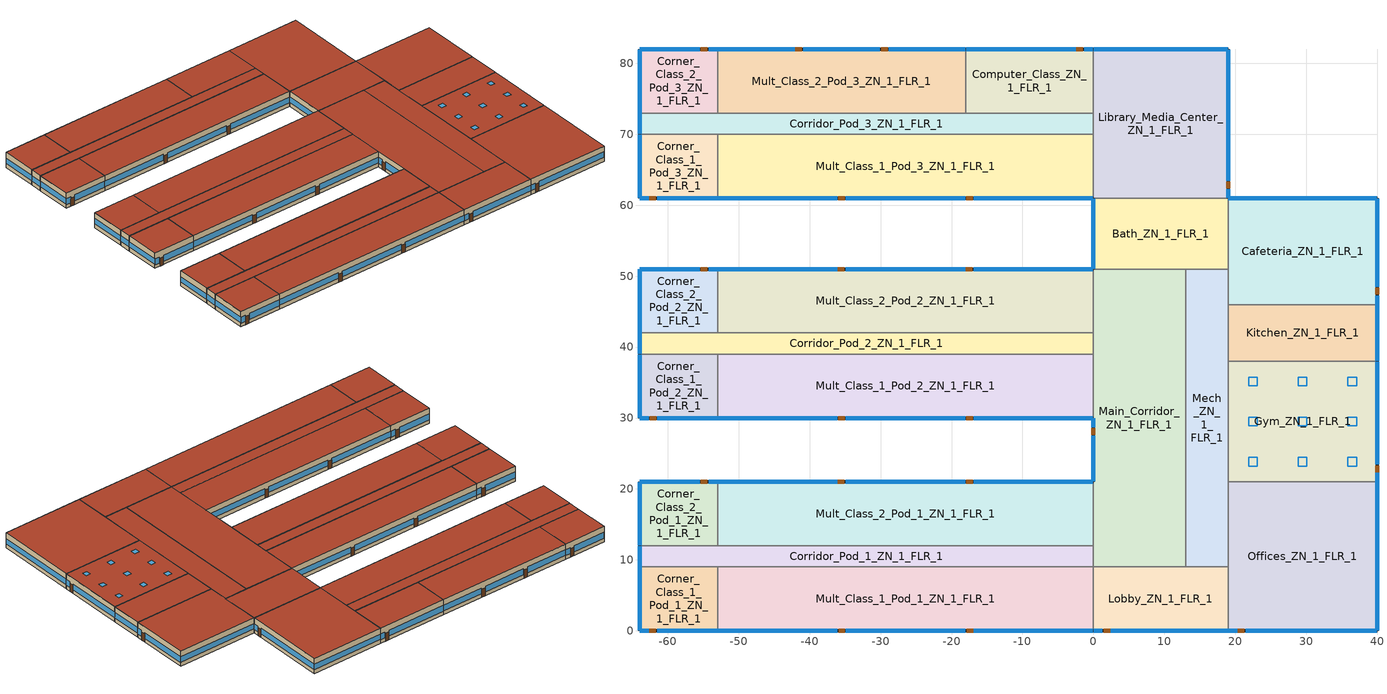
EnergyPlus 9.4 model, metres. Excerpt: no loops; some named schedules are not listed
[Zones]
Bath_ZN_1_FLR_1
 floor ground (ext_slab_6in_with_carpet): 0,61 19,61 19,51 0,51 z0
 wall outside (nonres_ext_wall): 0,61 0,51 z0:4
 wall to Main_Corridor_ZN_1_FLR_1 (int_wall): 0,51 13,51 z0:4
 wall to Mech_ZN_1_FLR_1 (int_wall): 13,51 19,51 z0:4
 wall to Cafeteria_ZN_1_FLR_1 (int_wall): 19,51 19,61 z0:4
 wall to Library_Media_Center_ZN_1_FLR_1 (int_wall): 19,61 0,61 z0:4
 window (Window_U_0.40_SHGC_0.38): 0,60.95 0,51.05 z1.1:2.51
 roof outside (nonres_roof): 0,51 19,51 19,61 0,61 z4
Cafeteria_ZN_1_FLR_1
 floor ground (ext_slab_6in_with_carpet): 19,61 40,61 40,46 19,46 z0
 wall outside (nonres_ext_wall): 40,46 40,61 19,61 z0:4
 wall to Kitchen_ZN_1_FLR_1 (int_wall): 19,46 40,46 z0:4
 wall to Mech_ZN_1_FLR_1 (int_wall): 19,51 19,46 z0:4
 window (Window_U_0.40_SHGC_0.38): 40,46.05 40,47.27 / 40,48.49 40,60.95 z0.97:2.51; 39.95,61 19.05,61 z1.1:2.51
 door (Swinging Door_con): 40,47.45 40,48.37 z0:2.13
 roof outside (nonres_roof): 19,46 40,46 40,61 19,61 z4
Computer_Class_ZN_1_FLR_1
 floor ground (ext_slab_6in_with_carpet): -18,82 0,82 0,73 -18,73 z0
 wall outside (nonres_ext_wall): 0,82 -18,82 z0:4
 wall to Corridor_Pod_3_ZN_1_FLR_1 (int_wall): -18,73 0,73 z0:4
 wall to Library_Media_Center_ZN_1_FLR_1 (int_wall): 0,73 0,82 z0:4
 wall to Mult_Class_2_Pod_3_ZN_1_FLR_1 (int_wall): -18,82 -18,73 z0:4
 window (Window_U_0.40_SHGC_0.38): -0.05,82 -1.27,82 / -2.49,82 -17.95,82 z1:2.51
 door (Swinging Door_con): -1.5,82 -2.42,82 z0:2.13
 roof outside (nonres_roof): -18,73 0,73 0,82 -18,82 z4
Corner_Class_1_Pod_1_ZN_1_FLR_1
 floor ground (ext_slab_6in_with_carpet): -64,9 -53,9 -53,0 -64,0 z0
 wall outside (nonres_ext_wall): -64,9 -64,0 -53,0 z0:4
 wall to Mult_Class_1_Pod_1_ZN_1_FLR_1 (int_wall): -53,0 -53,9 z0:4
 wall to Corridor_Pod_1_ZN_1_FLR_1 (int_wall): -53,9 -64,9 z0:4
 window (Window_U_0.40_SHGC_0.38): -63.95,0 -62.73,0 / -61.51,0 -53.05,0 z0.92:2.51; -64,8.95 -64,0.05 z1.1:2.52
 door (Swinging Door_con): -62.59,0 -61.68,0 z0:2.13
 roof outside (nonres_roof): -64,0 -53,0 -53,9 -64,9 z4
Corner_Class_1_Pod_2_ZN_1_FLR_1
 floor ground (ext_slab_6in_with_carpet): -64,39 -53,39 -53,30 -64,30 z0
 wall outside (nonres_ext_wall): -64,39 -64,30 -53,30 z0:4
 wall to Mult_Class_1_Pod_2_ZN_1_FLR_1 (int_wall): -53,30 -53,39 z0:4
 wall to Corridor_Pod_2_ZN_1_FLR_1 (int_wall): -53,39 -64,39 z0:4
 window (Window_U_0.40_SHGC_0.38): -63.95,30 -62.73,30 / -61.51,30 -53.05,30 z0.92:2.51; -64,38.95 -64,30.05 z1.1:2.52
 door (Swinging Door_con): -62.53,30 -61.62,30 z0:2.13
 roof outside (nonres_roof): -64,30 -53,30 -53,39 -64,39 z4
Corner_Class_1_Pod_3_ZN_1_FLR_1
 floor ground (ext_slab_6in_with_carpet): -64,70 -53,70 -53,61 -64,61 z0
 wall outside (nonres_ext_wall): -64,70 -64,61 -53,61 z0:4
 wall to Mult_Class_1_Pod_3_ZN_1_FLR_1 (int_wall): -53,61 -53,70 z0:4
 wall to Corridor_Pod_3_ZN_1_FLR_1 (int_wall): -53,70 -64,70 z0:4
 window (Window_U_0.40_SHGC_0.38): -63.95,61 -62.73,61 / -61.51,61 -53.05,61 z0.92:2.51; -64,69.95 -64,61.05 z1.1:2.52
 door (Swinging Door_con): -62.62,61 -61.7,61 z0:2.13
 roof outside (nonres_roof): -64,61 -53,61 -53,70 -64,70 z4
Corner_Class_2_Pod_1_ZN_1_FLR_1
 floor ground (ext_slab_6in_with_carpet): -64,21 -53,21 -53,12 -64,12 z0
 wall outside (nonres_ext_wall): -53,21 -64,21 -64,12 z0:4
 wall to Corridor_Pod_1_ZN_1_FLR_1 (int_wall): -64,12 -53,12 z0:4
 wall to Mult_Class_2_Pod_1_ZN_1_FLR_1 (int_wall): -53,12 -53,21 z0:4
 window (Window_U_0.40_SHGC_0.38): -53.05,21 -54.27,21 / -55.49,21 -63.95,21 z0.92:2.51; -64,20.95 -64,12.05 z1.1:2.52
 door (Swinging Door_con): -54.43,21 -55.34,21 z0:2.13
 roof outside (nonres_roof): -64,12 -53,12 -53,21 -64,21 z4
Corner_Class_2_Pod_2_ZN_1_FLR_1
 floor ground (ext_slab_6in_with_carpet): -64,51 -53,51 -53,42 -64,42 z0
 wall outside (nonres_ext_wall): -53,51 -64,51 -64,42 z0:4
 wall to Corridor_Pod_2_ZN_1_FLR_1 (int_wall): -64,42 -53,42 z0:4
 wall to Mult_Class_2_Pod_2_ZN_1_FLR_1 (int_wall): -53,42 -53,51 z0:4
 window (Window_U_0.40_SHGC_0.38): -53.05,51 -54.27,51 / -55.49,51 -63.95,51 z0.92:2.51; -64,50.95 -64,42.05 z1.1:2.52
 door (Swinging Door_con): -54.45,51 -55.36,51 z0:2.13
 roof outside (nonres_roof): -64,42 -53,42 -53,51 -64,51 z4
Corner_Class_2_Pod_3_ZN_1_FLR_1
 floor ground (ext_slab_6in_with_carpet): -64,82 -53,82 -53,73 -64,73 z0
 wall outside (nonres_ext_wall): -53,82 -64,82 -64,73 z0:4
 wall to Corridor_Pod_3_ZN_1_FLR_1 (int_wall): -64,73 -53,73 z0:4
 wall to Mult_Class_2_Pod_3_ZN_1_FLR_1 (int_wall): -53,73 -53,82 z0:4
 window (Window_U_0.40_SHGC_0.38): -53.05,82 -54.27,82 / -55.52,82 -63.95,82 z0.92:2.51; -64,81.95 -64,73.05 z1.1:2.52
 door (Swinging Door_con): -54.44,82 -55.36,82 z0:2.13
 roof outside (nonres_roof): -64,73 -53,73 -53,82 -64,82 z4
Corridor_Pod_1_ZN_1_FLR_1
 floor ground (ext_slab_6in_with_carpet): -64,12 0,12 0,9 -64,9 z0
 wall outside (nonres_ext_wall): -64,12 -64,9 z0:4
 wall to Mult_Class_1_Pod_1_ZN_1_FLR_1 (int_wall): -53,9 0,9 z0:4
 wall to Main_Corridor_ZN_1_FLR_1 (int_wall): 0,9 0,12 z0:4
 wall to Mult_Class_2_Pod_1_ZN_1_FLR_1 (int_wall): 0,12 -53,12 z0:4
 window (Window_U_0.40_SHGC_0.38): -64,11.95 -64,9.05 z1.1:2.55
 roof outside (nonres_roof): -64,9 0,9 0,12 -64,12 z4
Corridor_Pod_2_ZN_1_FLR_1
 floor ground (ext_slab_6in_with_carpet): -64,42 0,42 0,39 -64,39 z0
 wall outside (nonres_ext_wall): -64,42 -64,39 z0:4
 wall to Mult_Class_1_Pod_2_ZN_1_FLR_1 (int_wall): -53,39 0,39 z0:4
 wall to Main_Corridor_ZN_1_FLR_1 (int_wall): 0,39 0,42 z0:4
 wall to Mult_Class_2_Pod_2_ZN_1_FLR_1 (int_wall): 0,42 -53,42 z0:4
 window (Window_U_0.40_SHGC_0.38): -64,41.95 -64,39.05 z1.1:2.55
 roof outside (nonres_roof): -64,39 0,39 0,42 -64,42 z4
Corridor_Pod_3_ZN_1_FLR_1
 floor ground (ext_slab_6in_with_carpet): -64,73 0,73 0,70 -64,70 z0
 wall outside (nonres_ext_wall): -64,73 -64,70 z0:4
 wall to Mult_Class_1_Pod_3_ZN_1_FLR_1 (int_wall): -53,70 0,70 z0:4
 wall to Library_Media_Center_ZN_1_FLR_1 (int_wall): 0,70 0,73 z0:4
 wall to Mult_Class_2_Pod_3_ZN_1_FLR_1 (int_wall): -18,73 -53,73 z0:4
 window (Window_U_0.40_SHGC_0.38): -64,72.95 -64,70.05 z1.1:2.55
 roof outside (nonres_roof): -64,70 0,70 0,73 -64,73 z4
Gym_ZN_1_FLR_1
 floor ground (ext_slab_6in_with_carpet): 19,38 40,38 40,21 19,21 z0
 wall outside (nonres_ext_wall): 40,21 40,38 z0:4
 wall to Offices_ZN_1_FLR_1 (int_wall): 19,21 40,21 z0:4
 wall to Kitchen_ZN_1_FLR_1 (int_wall): 40,38 19,38 z0:4
 wall to Mech_ZN_1_FLR_1 (int_wall): 19,38 19,21 z0:4
 window (Window_U_0.40_SHGC_0.38): 40,21.05 40,22.27 / 40,23.49 40,37.95 z0.99:2.51
 door (Swinging Door_con): 40,22.38 40,23.3 z0:2.13
 roof outside (nonres_roof): 19,21 40,21 40,38 19,38 z4
 skylight (Window_U_0.50_SHGC_0.40): 21.89,23.22 23.11,23.22 23.11,24.44 21.89,24.44 z4; 28.89,23.22 30.11,23.22 30.11,24.44 28.89,24.44 z4; 35.89,23.22 37.11,23.22 37.11,24.44 35.89,24.44 z4; 21.89,28.89 23.11,28.89 23.11,30.11 21.89,30.11 z4; 28.89,28.89 30.11,28.89 30.11,30.11 28.89,30.11 z4; 35.89,28.89 37.11,28.89 37.11,30.11 35.89,30.11 z4; 21.89,34.56 23.11,34.56 23.11,35.78 21.89,35.78 z4; 28.89,34.56 30.11,34.56 30.11,35.78 28.89,35.78 z4; 35.89,34.56 37.11,34.56 37.11,35.78 35.89,35.78 z4
Kitchen_ZN_1_FLR_1
 floor ground (ext_slab_6in_with_carpet): 19,46 40,46 40,38 19,38 z0
 wall outside (nonres_ext_wall): 40,38 40,46 z0:4
 wall to Mech_ZN_1_FLR_1 (int_wall): 19,46 19,38 z0:4
 window (Window_U_0.40_SHGC_0.38): 40,38.05 40,45.95 z1.1:2.52
 roof outside (nonres_roof): 19,38 40,38 40,46 19,46 z4
Library_Media_Center_ZN_1_FLR_1
 floor ground (ext_slab_6in_with_carpet): 0,82 19,82 19,61 0,61 z0
 wall outside (nonres_ext_wall): 19,61 19,82 0,82 z0:4
 wall to Mult_Class_1_Pod_3_ZN_1_FLR_1 (int_wall): 0,70 0,61 z0:4
 window (Window_U_0.40_SHGC_0.38): 19,61.05 19,62.27 / 19,63.49 19,81.95 z1.01:2.51; 18.95,82 0.05,82 z1.1:2.51
 door (Swinging Door_con): 19,62.4 19,63.31 z0:2.13
 roof outside (nonres_roof): 0,61 19,61 19,82 0,82 z4
Lobby_ZN_1_FLR_1
 floor ground (ext_slab_6in_with_carpet): 0,9 19,9 19,0 0,0 z0
 wall outside (nonres_ext_wall): 0,0 19,0 z0:4
 wall to Offices_ZN_1_FLR_1 (int_wall): 19,0 19,9 z0:4
 wall to Mech_ZN_1_FLR_1 (int_wall): 19,9 13,9 z0:4
 wall to Main_Corridor_ZN_1_FLR_1 (int_wall): 13,9 0,9 z0:4
 wall to Mult_Class_1_Pod_1_ZN_1_FLR_1 (int_wall): 0,9 0,0 z0:4
 window (Window_U_0.40_SHGC_0.38): 0.05,0 1.27,0 / 2.49,0 18.95,0 z1:2.51
 door (Swinging Door_con): 1.5,0 2.41,0 z0:2.13
 roof outside (nonres_roof): 0,0 19,0 19,9 0,9 z4
Main_Corridor_ZN_1_FLR_1
 floor ground (ext_slab_6in_with_carpet): 0,51 13,51 13,9 0,9 z0
 wall outside (nonres_ext_wall): 0,30 0,21 z0:4
 wall to Mech_ZN_1_FLR_1 (int_wall): 13,9 13,51 z0:4
 wall to Mult_Class_2_Pod_2_ZN_1_FLR_1 (int_wall): 0,51 0,42 z0:4
 wall to Mult_Class_1_Pod_2_ZN_1_FLR_1 (int_wall): 0,39 0,30 z0:4
 wall to Mult_Class_2_Pod_1_ZN_1_FLR_1 (int_wall): 0,21 0,12 z0:4
 window (Window_U_0.40_SHGC_0.38): 0,29.95 0,28.73 / 0,27.51 0,21.05 z0.88:2.52
 door (Swinging Door_con): 0,28.58 0,27.67 z0:2.13
 roof outside (nonres_roof): 0,9 13,9 13,51 0,51 z4
Mech_ZN_1_FLR_1
 floor ground (ext_slab_6in_with_carpet): 13,51 19,51 19,9 13,9 z0
 wall to Offices_ZN_1_FLR_1 (int_wall): 19,9 19,21 z0:4
 roof outside (nonres_roof): 13,9 19,9 19,51 13,51 z4
Mult_Class_1_Pod_1_ZN_1_FLR_1
 floor ground (ext_slab_6in_with_carpet): -53,9 0,9 0,0 -53,0 z0
 wall outside (nonres_ext_wall): -53,0 0,0 z0:4
 window (Window_U_0.40_SHGC_0.38): -52.95,0 -36.13,0 / -34.91,0 -18.09,0 / -16.87,0 -0.05,0 z1.03:2.5
 door (Swinging Door_con): -35.94,0 -35.02,0 / -17.88,0 -16.97,0 z0:2.13
 roof outside (nonres_roof): -53,0 0,0 0,9 -53,9 z4
Mult_Class_1_Pod_2_ZN_1_FLR_1
 floor ground (ext_slab_6in_with_carpet): -53,39 0,39 0,30 -53,30 z0
 wall outside (nonres_ext_wall): -53,30 0,30 z0:4
 window (Window_U_0.40_SHGC_0.38): -52.95,30 -36.13,30 / -34.91,30 -18.09,30 / -16.87,30 -0.05,30 z1.03:2.5
 door (Swinging Door_con): -35.94,30 -35.03,30 / -17.89,30 -16.98,30 z0:2.13
 roof outside (nonres_roof): -53,30 0,30 0,39 -53,39 z4
Mult_Class_1_Pod_3_ZN_1_FLR_1
 floor ground (ext_slab_6in_with_carpet): -53,70 0,70 0,61 -53,61 z0
 wall outside (nonres_ext_wall): -53,61 0,61 z0:4
 window (Window_U_0.40_SHGC_0.38): -52.95,61 -36.13,61 / -34.91,61 -18.09,61 / -16.87,61 -0.05,61 z1.03:2.5
 door (Swinging Door_con): -35.96,61 -35.05,61 / -17.92,61 -17.01,61 z0:2.13
 roof outside (nonres_roof): -53,61 0,61 0,70 -53,70 z4
Mult_Class_2_Pod_1_ZN_1_FLR_1
 floor ground (ext_slab_6in_with_carpet): -53,21 0,21 0,12 -53,12 z0
 wall outside (nonres_ext_wall): 0,21 -53,21 z0:4
 window (Window_U_0.40_SHGC_0.38): -0.05,21 -16.87,21 / -18.09,21 -34.91,21 / -36.13,21 -52.95,21 z1.03:2.5
 door (Swinging Door_con): -16.98,21 -17.89,21 / -35.09,21 -36.01,21 z0:2.13
 roof outside (nonres_roof): -53,12 0,12 0,21 -53,21 z4
Mult_Class_2_Pod_2_ZN_1_FLR_1
 floor ground (ext_slab_6in_with_carpet): -53,51 0,51 0,42 -53,42 z0
 wall outside (nonres_ext_wall): 0,51 -53,51 z0:4
 window (Window_U_0.40_SHGC_0.38): -0.05,51 -16.87,51 / -18.09,51 -34.91,51 / -36.13,51 -52.95,51 z1.03:2.5
 door (Swinging Door_con): -17.05,51 -17.96,51 / -35.11,51 -36.02,51 z0:2.13
 roof outside (nonres_roof): -53,42 0,42 0,51 -53,51 z4
Mult_Class_2_Pod_3_ZN_1_FLR_1
 floor ground (ext_slab_6in_with_carpet): -53,82 -18,82 -18,73 -53,73 z0
 wall outside (nonres_ext_wall): -18,82 -53,82 z0:4
 window (Window_U_0.40_SHGC_0.38): -18.05,82 -28.87,82 / -30.09,82 -40.91,82 / -42.13,82 -52.95,82 z0.99:2.5
 door (Swinging Door_con): -29,82 -29.92,82 / -41.09,82 -42.01,82 z0:2.13
 roof outside (nonres_roof): -53,73 -18,73 -18,82 -53,82 z4
Offices_ZN_1_FLR_1
 floor ground (ext_slab_6in_with_carpet): 19,21 40,21 40,0 19,0 z0
 wall outside (nonres_ext_wall): 19,0 40,0 40,21 z0:4
 window (Window_U_0.40_SHGC_0.38): 19.05,0 20.27,0 / 21.49,0 39.95,0 z1.01:2.51; 40,0.05 40,20.95 z1.1:2.51
 door (Swinging Door_con): 20.39,0 21.3,0 z0:2.13
 roof outside (nonres_roof): 19,0 40,0 40,21 19,21 z4
[Building]
Primary School: Loads convergence tolerance value=0.04; Maximum number of warmup days=25; Minimum number of warmup days=6; North axis=0; Solar distribution=FullInteriorAndExterior; Temperature convergence tolerance value=0.2; Terrain=City
[Site:GroundTemperature:BuildingSurface]
20.68, 20.64, 20.65, 20.65, 20.7, 22.97, 23.33, 23.41, 23.45, 21.17, 20.85, 20.74
[Site:Location]
Denver-Aurora-Buckley.AFB_CO_USA WMO=724695: Elevation=1726; Latitude=39.72; Longitude=-104.75; Time zone=-7
[Site:WaterMainsTemperature]
Annual average outdoor air temperature=9.95; Calculation method=Correlation; Maximum difference in monthly average outdoor air temperatures=23.7
[SizingPeriod:DesignDay] Barometric pressure=82237; Day of month=21; Daylight saving time indicator=No; Dry bulb temperature range modifier type=DefaultMultipliers; Humidity condition type=WetBulb; Rain indicator=No; Snow indicator=No
Name | Ashrae clear sky optical depth for beam irradiance taub | Ashrae clear sky optical depth for diffuse irradiance taud | Daily dry bulb temperature range | Day type | Maximum dry bulb temperature | Month | Solar model indicator | Wetbulb or dewpoint at maximum dry bulb | Wind direction | Wind speed | Sky clearness
Denver-Aurora-Buckley.AFB_CO_USA Ann Clg .4% Condns DB=>MWB | 0.423 | 2.02 | 14.8 | SummerDesignDay | 33.9 | 7 | ASHRAETau | 15 | 30 | 3.6
Denver-Aurora-Buckley.AFB_CO_USA Ann Htg 99.6% Condns DB |  |  | 0 | WinterDesignDay | -17.9 | 12 | ASHRAEClearSky | -17.9 | 180 | 2.5 | 0
[Construction]
InteriorFurnishings: Std Wood 6inch
Swinging Door_con: Opaque Door panel_con
Window_U_0.40_SHGC_0.38: Glass_8652_LayerAvg, Gap_1_W_0_0127, Glass_102_LayerAvg
Window_U_0.50_SHGC_0.40: Glass_2052_LayerAvg, Gap_1_W_0_0038, Glass_2027F_LayerAvg
ext_slab_6in_with_carpet: 150mm Normalweight concrete floor, CP02 CARPET PAD
int_wall: G01 13mm gypsum board, G01 13mm gypsum board
nonres_ext_wall: F07 25mm stucco, G01 16mm gypsum board, Nonres_Exterior_Wall_Insulation, G01 16mm gypsum board
nonres_roof: F13 Built-up roofing, Nonres_Roof_Insulation, F08 Metal surface
[Material]
Name | Conductivity | Density | Roughness | Specific heat | Thickness | Solar absorptance | Thermal absorptance | Visible absorptance
150mm Normalweight concrete floor | 2.31 | 2322 | MediumRough | 832 | 0.1524
F07 25mm stucco | 0.72 | 1856 | Smooth | 840 | 0.0254 | 0.7 | 0.9 | 0.7
F08 Metal surface | 45.28 | 7824 | Smooth | 500 | 0.0008
F13 Built-up roofing | 0.16 | 1120 | Rough | 1460 | 0.0095 | 0.77 | 0.9
G01 13mm gypsum board | 0.16 | 800 | Smooth | 1090 | 0.0127 | 0.7 | 0.9 | 0.5
G01 16mm gypsum board | 0.16 | 800 | MediumSmooth | 1090 | 0.0159
Std Wood 6inch | 0.12 | 540 | MediumSmooth | 1210 | 0.15 | 0.7 | 0.9 | 0.7
[Material:NoMass] Solar absorptance=0.7; Thermal absorptance=0.9
Name | Roughness | Thermal resistance | Visible absorptance
CP02 CARPET PAD | VeryRough | 0.21648 | 0.8
Nonres_Exterior_Wall_Insulation | MediumSmooth | 2.81828 | 0.7
Nonres_Roof_Insulation | MediumSmooth | 5.30668 | 0.7
Opaque Door panel_con | MediumRough | 0.475964 | 0.7
[WindowMaterial:Gas] Gas type=Air
Name | Thickness
Gap_1_W_0_0038 | 0.0038
Gap_1_W_0_0127 | 0.0127
[WindowMaterial:Glazing] Infrared transmittance at normal incidence=0; Optical data type=SpectralAverage
Name | Back side infrared hemispherical emissivity | Back side solar reflectance at normal incidence | Back side visible reflectance at normal incidence | Conductivity | Front side infrared hemispherical emissivity | Front side solar reflectance at normal incidence | Front side visible reflectance at normal incidence | Solar transmittance at normal incidence | Thickness | Visible transmittance at normal incidence
Glass_102_LayerAvg | 0.84 | 0.0748545 | 0.082564 | 1 | 0.84 | 0.0747638 | 0.082563 | 0.833848 | 0.003048 | 0.89926
Glass_2027F_LayerAvg | 0.84 | 0.340935 | 0.073741 | 1 | 0.03675 | 0.470069 | 0.0546 | 0.369744 | 0.004 | 0.765222
Glass_2052_LayerAvg | 0.84 | 0.0544931 | 0.058397 | 1 | 0.84 | 0.054228 | 0.05805 | 0.507767 | 0.00837 | 0.586833
Glass_8652_LayerAvg | 0.39 | 0.462105 | 0.306829 | 0.962 | 0.84 | 0.298987 | 0.209449 | 0.343691 | 0.003059 | 0.487937
[Daylighting:Controls] Daylighting method=SplitFlux; Lighting control type=Stepped; Maximum allowable discomfort glare index=22; Minimum input power fraction for continuous or continuousoff dimming control=0.3; Minimum light output fraction for continuous or continuousoff dimming control=0.2; Number of stepped control steps=3; Probability lighting will be reset when needed in manual stepped control=1
Name | Zone | Daylighting reference point name 1 | Fraction of zone controlled by reference point 1 | Illuminance setpoint at reference point 1 | Daylighting reference point name 2 | Fraction of zone controlled by reference point 2 | Illuminance setpoint at reference point 2 | Glare calculation azimuth angle of view direction clockwise from zone y axis | Glare calculation daylighting reference point
Cafeteria_ZN_1_FLR_1_DaylCtrl | Cafeteria_ZN_1_FLR_1 | Cafeteria_ZN_1_FLR_1_DaylRefPt1 | 0.34 | 300 | Cafeteria_ZN_1_FLR_1_DaylRefPt2 | 0.16 | 300 | 90 | Cafeteria_ZN_1_FLR_1_DaylRefPt1
Computer_Class_ZN_1_FLR_1_DaylCtrl | Computer_Class_ZN_1_FLR_1 | Computer_Class_ZN_1_FLR_1_DaylRefPt1 | 0.28 | 500 | Computer_Class_ZN_1_FLR_1_DaylRefPt2 | 0.28 | 500 | 0 | Computer_Class_ZN_1_FLR_1_DaylRefPt1
Corner_Class_1_Pod_1_ZN_1_FLR_1_DaylCtrl | Corner_Class_1_Pod_1_ZN_1_FLR_1 | Corner_Class_1_Pod_1_ZN_1_FLR_1_DaylRefPt1 | 0.56 | 500 | Corner_Class_1_Pod_1_ZN_1_FLR_1_DaylRefPt2 | 0.2 | 500 | 180 | Corner_Class_1_Pod_1_ZN_1_FLR_1_DaylRefPt1
Corner_Class_1_Pod_2_ZN_1_FLR_1_DaylCtrl | Corner_Class_1_Pod_2_ZN_1_FLR_1 | Corner_Class_1_Pod_2_ZN_1_FLR_1_DaylRefPt1 | 0.56 | 500 | Corner_Class_1_Pod_2_ZN_1_FLR_1_DaylRefPt2 | 0.2 | 500 | 180 | Corner_Class_1_Pod_2_ZN_1_FLR_1_DaylRefPt1
Corner_Class_1_Pod_3_ZN_1_FLR_1_DaylCtrl | Corner_Class_1_Pod_3_ZN_1_FLR_1 | Corner_Class_1_Pod_3_ZN_1_FLR_1_DaylRefPt1 | 0.56 | 500 | Corner_Class_1_Pod_3_ZN_1_FLR_1_DaylRefPt2 | 0.2 | 500 | 180 | Corner_Class_1_Pod_3_ZN_1_FLR_1_DaylRefPt1
Corner_Class_2_Pod_1_ZN_1_FLR_1_DaylCtrl | Corner_Class_2_Pod_1_ZN_1_FLR_1 | Corner_Class_2_Pod_1_ZN_1_FLR_1_DaylRefPt1 | 0.56 | 500 | Corner_Class_2_Pod_1_ZN_1_FLR_1_DaylRefPt2 | 0.22 | 500 | 270 | Corner_Class_2_Pod_1_ZN_1_FLR_1_DaylRefPt1
Corner_Class_2_Pod_2_ZN_1_FLR_1_DaylCtrl | Corner_Class_2_Pod_2_ZN_1_FLR_1 | Corner_Class_2_Pod_2_ZN_1_FLR_1_DaylRefPt1 | 0.56 | 500 | Corner_Class_2_Pod_2_ZN_1_FLR_1_DaylRefPt2 | 0.2 | 500 | 270 | Corner_Class_2_Pod_2_ZN_1_FLR_1_DaylRefPt1
Corner_Class_2_Pod_3_ZN_1_FLR_1_DaylCtrl | Corner_Class_2_Pod_3_ZN_1_FLR_1 | Corner_Class_2_Pod_3_ZN_1_FLR_1_DaylRefPt1 | 0.56 | 500 | Corner_Class_2_Pod_3_ZN_1_FLR_1_DaylRefPt2 | 0.2 | 500 | 270 | Corner_Class_2_Pod_3_ZN_1_FLR_1_DaylRefPt1
Gym_ZN_1_FLR_1_DaylCtrl | Gym_ZN_1_FLR_1 | Gym_ZN_1_FLR_1_DaylRefPt1 | 0.5 | 500 | Gym_ZN_1_FLR_1_DaylRefPt2 | 0.5 | 500 | 0 | Gym_ZN_1_FLR_1_DaylRefPt1
Library_Media_Center_ZN_1_FLR_1_DaylCtrl | Library_Media_Center_ZN_1_FLR_1 | Library_Media_Center_ZN_1_FLR_1_DaylRefPt1 | 0.26 | 500 | Library_Media_Center_ZN_1_FLR_1_DaylRefPt2 | 0.18 | 500 | 90 | Library_Media_Center_ZN_1_FLR_1_DaylRefPt1
Lobby_ZN_1_FLR_1_DaylCtrl | Lobby_ZN_1_FLR_1 | Lobby_ZN_1_FLR_1_DaylRefPt1 | 0.28 | 300 | Lobby_ZN_1_FLR_1_DaylRefPt2 | 0.28 | 300 | 180 | Lobby_ZN_1_FLR_1_DaylRefPt1
Mult_Class_1_Pod_1_ZN_1_FLR_1_DaylCtrl | Mult_Class_1_Pod_1_ZN_1_FLR_1 | Mult_Class_1_Pod_1_ZN_1_FLR_1_DaylRefPt1 | 0.28 | 500 | Mult_Class_1_Pod_1_ZN_1_FLR_1_DaylRefPt2 | 0.28 | 500 | 180 | Mult_Class_1_Pod_1_ZN_1_FLR_1_DaylRefPt1
Mult_Class_1_Pod_2_ZN_1_FLR_1_DaylCtrl | Mult_Class_1_Pod_2_ZN_1_FLR_1 | Mult_Class_1_Pod_2_ZN_1_FLR_1_DaylRefPt1 | 0.28 | 500 | Mult_Class_1_Pod_2_ZN_1_FLR_1_DaylRefPt2 | 0.28 | 500 | 180 | Mult_Class_1_Pod_2_ZN_1_FLR_1_DaylRefPt1
Mult_Class_1_Pod_3_ZN_1_FLR_1_DaylCtrl | Mult_Class_1_Pod_3_ZN_1_FLR_1 | Mult_Class_1_Pod_3_ZN_1_FLR_1_DaylRefPt1 | 0.14 | 500 | Mult_Class_1_Pod_3_ZN_1_FLR_1_DaylRefPt2 | 0.14 | 500 | 180 | Mult_Class_1_Pod_3_ZN_1_FLR_1_DaylRefPt1
Mult_Class_2_Pod_1_ZN_1_FLR_1_DaylCtrl | Mult_Class_2_Pod_1_ZN_1_FLR_1 | Mult_Class_2_Pod_1_ZN_1_FLR_1_DaylRefPt1 | 0.28 | 500 | Mult_Class_2_Pod_1_ZN_1_FLR_1_DaylRefPt2 | 0.28 | 500 | 0 | Mult_Class_2_Pod_1_ZN_1_FLR_1_DaylRefPt1
Mult_Class_2_Pod_2_ZN_1_FLR_1_DaylCtrl | Mult_Class_2_Pod_2_ZN_1_FLR_1 | Mult_Class_2_Pod_2_ZN_1_FLR_1_DaylRefPt1 | 0.28 | 500 | Mult_Class_2_Pod_2_ZN_1_FLR_1_DaylRefPt2 | 0.28 | 500 | 0 | Mult_Class_2_Pod_2_ZN_1_FLR_1_DaylRefPt1
Mult_Class_2_Pod_3_ZN_1_FLR_1_DaylCtrl | Mult_Class_2_Pod_3_ZN_1_FLR_1 | Mult_Class_2_Pod_3_ZN_1_FLR_1_DaylRefPt1 | 0.28 | 500 | Mult_Class_2_Pod_3_ZN_1_FLR_1_DaylRefPt2 | 0.28 | 500 | 0 | Mult_Class_2_Pod_3_ZN_1_FLR_1_DaylRefPt1
Offices_ZN_1_FLR_1_DaylCtrl | Offices_ZN_1_FLR_1 | Offices_ZN_1_FLR_1_DaylRefPt1 | 0.24 | 375 | Offices_ZN_1_FLR_1_DaylRefPt2 | 0.18 | 375 | 180 | Offices_ZN_1_FLR_1_DaylRefPt1
[ElectricEquipment] Design level calculation method=EquipmentLevel
Name | Zone or zonelist | Design level | End use subcategory | Fraction latent | Fraction lost | Fraction radiant | Schedule
Bath_ZN_1_FLR_1_PlugMisc_Equip | Bath_ZN_1_FLR_1 | 760 | General | 0 | 0 | 0.5 | BLDG_EQUIP_SCH
Cafeteria_ZN_1_FLR_1_PlugMisc_Equip | Cafeteria_ZN_1_FLR_1 | 7997.85 | General | 0 | 0 | 0.5 | KITCHEN_ELEC_EQUIP_SCH
Computer_Class_ZN_1_FLR_1_PlugMisc_Equip | Computer_Class_ZN_1_FLR_1 | 3240 | General | 0 | 0 | 0.5 | BLDG_EQUIP_SCH
Corner_Class_1_Pod_1_ZN_1_FLR_1_PlugMisc_Equip | Corner_Class_1_Pod_1_ZN_1_FLR_1 | 1485 | General | 0 | 0 | 0.5 | BLDG_EQUIP_SCH
Corner_Class_1_Pod_2_ZN_1_FLR_1_PlugMisc_Equip | Corner_Class_1_Pod_2_ZN_1_FLR_1 | 1485 | General | 0 | 0 | 0.5 | BLDG_EQUIP_SCH
Corner_Class_1_Pod_3_ZN_1_FLR_1_PlugMisc_Equip | Corner_Class_1_Pod_3_ZN_1_FLR_1 | 1485 | General | 0 | 0 | 0.5 | BLDG_EQUIP_SCH
Corner_Class_2_Pod_1_ZN_1_FLR_1_PlugMisc_Equip | Corner_Class_2_Pod_1_ZN_1_FLR_1 | 1485 | General | 0 | 0 | 0.5 | BLDG_EQUIP_SCH
Corner_Class_2_Pod_2_ZN_1_FLR_1_PlugMisc_Equip | Corner_Class_2_Pod_2_ZN_1_FLR_1 | 1485 | General | 0 | 0 | 0.5 | BLDG_EQUIP_SCH
Corner_Class_2_Pod_3_ZN_1_FLR_1_PlugMisc_Equip | Corner_Class_2_Pod_3_ZN_1_FLR_1 | 1485 | General | 0 | 0 | 0.5 | BLDG_EQUIP_SCH
Corridor_Pod_1_ZN_1_FLR_1_PlugMisc_Equip | Corridor_Pod_1_ZN_1_FLR_1 | 768 | General | 0 | 0 | 0.5 | BLDG_EQUIP_SCH
Corridor_Pod_2_ZN_1_FLR_1_PlugMisc_Equip | Corridor_Pod_2_ZN_1_FLR_1 | 768 | General | 0 | 0 | 0.5 | BLDG_EQUIP_SCH
Corridor_Pod_3_ZN_1_FLR_1_PlugMisc_Equip | Corridor_Pod_3_ZN_1_FLR_1 | 768 | General | 0 | 0 | 0.5 | BLDG_EQUIP_SCH
Gym_ZN_1_FLR_1_PlugMisc_Equip | Gym_ZN_1_FLR_1 | 1785 | General | 0 | 0 | 0.5 | BLDG_EQUIP_SCH
Kitchen_ZN_1_FLR_1_MiscElec_Equip | Kitchen_ZN_1_FLR_1 | 31995.6 | MiscElec | 0.25 | 0.2 | 0.3 | KITCHEN_ELEC_EQUIP_SCH
Kitchen_ZN_1_FLR_1_Reach-in-Freezer | Kitchen_ZN_1_FLR_1 | 915 | Refrigeration | 0 | 0 | 0.25 | Always_on
Kitchen_ZN_1_FLR_1_Reach-in-Refrigerator | Kitchen_ZN_1_FLR_1 | 570 | Refrigeration | 0 | 0 | 0.25 | Always_on
Library_Media_Center_ZN_1_FLR_1_PlugMisc_Equip | Library_Media_Center_ZN_1_FLR_1 | 5985 | General | 0 | 0 | 0.5 | BLDG_EQUIP_SCH
Lobby_ZN_1_FLR_1_PlugMisc_Equip | Lobby_ZN_1_FLR_1 | 684 | General | 0 | 0 | 0.5 | BLDG_EQUIP_SCH
Main_Corridor_ZN_1_FLR_1_PlugMisc_Equip | Main_Corridor_ZN_1_FLR_1 | 2184 | General | 0 | 0 | 0.5 | BLDG_EQUIP_SCH
Mech_ZN_1_FLR_1_PlugMisc_Equip | Mech_ZN_1_FLR_1 | 2520 | General | 0 | 0 | 0.5 | BLDG_EQUIP_SCH
Mult_Class_1_Pod_1_ZN_1_FLR_1_PlugMisc_Equip | Mult_Class_1_Pod_1_ZN_1_FLR_1 | 7155 | General | 0 | 0 | 0.5 | BLDG_EQUIP_SCH
Mult_Class_1_Pod_2_ZN_1_FLR_1_PlugMisc_Equip | Mult_Class_1_Pod_2_ZN_1_FLR_1 | 7155 | General | 0 | 0 | 0.5 | BLDG_EQUIP_SCH
Mult_Class_1_Pod_3_ZN_1_FLR_1_PlugMisc_Equip | Mult_Class_1_Pod_3_ZN_1_FLR_1 | 7155 | General | 0 | 0 | 0.5 | BLDG_EQUIP_SCH
Mult_Class_2_Pod_1_ZN_1_FLR_1_PlugMisc_Equip | Mult_Class_2_Pod_1_ZN_1_FLR_1 | 7155 | General | 0 | 0 | 0.5 | BLDG_EQUIP_SCH
Mult_Class_2_Pod_2_ZN_1_FLR_1_PlugMisc_Equip | Mult_Class_2_Pod_2_ZN_1_FLR_1 | 7155 | General | 0 | 0 | 0.5 | BLDG_EQUIP_SCH
Mult_Class_2_Pod_3_ZN_1_FLR_1_PlugMisc_Equip | Mult_Class_2_Pod_3_ZN_1_FLR_1 | 4725 | General | 0 | 0 | 0.5 | BLDG_EQUIP_SCH
Offices_ZN_1_FLR_1_PlugMisc_Equip | Offices_ZN_1_FLR_1 | 4762.8 | General | 0 | 0 | 0.5 | BLDG_EQUIP_SCH
[Exterior:Lights] Control option=AstronomicalClock; End use subcategory=General
Name | Design level | Schedule
Exterior_Lights_a | 150.48 | Exterior_lighting_schedule_a
Exterior_Lights_b | 1645.9 | Exterior_lighting_schedule_b_2016
Exterior_Lights_c | 584.3 | Exterior_lighting_schedule_c_2016
[GasEquipment]
Kitchen_ZN_1_FLR_1_MiscGas_Equip: Zone or zonelist=Kitchen_ZN_1_FLR_1; Design level=240424.8; Design level calculation method=EquipmentLevel; End use subcategory=MiscGas; Fraction latent=0.1; Fraction lost=0.7; Fraction radiant=0.2; Schedule=KITCHEN_GAS_EQUIP_SCH
[InternalMass] Construction=InteriorFurnishings
Name | Zone or zonelist | Surface area
Bath_ZN_1_FLR_1_InternalMass_1 | Bath_ZN_1_FLR_1 | 380
Cafeteria_ZN_1_FLR_1_InternalMass_1 | Cafeteria_ZN_1_FLR_1 | 630
Computer_Class_ZN_1_FLR_1_InternalMass_1 | Computer_Class_ZN_1_FLR_1 | 324
Corner_Class_1_Pod_1_ZN_1_FLR_1_InternalMass_1 | Corner_Class_1_Pod_1_ZN_1_FLR_1 | 198
Corner_Class_1_Pod_2_ZN_1_FLR_1_InternalMass_1 | Corner_Class_1_Pod_2_ZN_1_FLR_1 | 198
Corner_Class_1_Pod_3_ZN_1_FLR_1_InternalMass_1 | Corner_Class_1_Pod_3_ZN_1_FLR_1 | 198
Corner_Class_2_Pod_1_ZN_1_FLR_1_InternalMass_1 | Corner_Class_2_Pod_1_ZN_1_FLR_1 | 198
Corner_Class_2_Pod_2_ZN_1_FLR_1_InternalMass_1 | Corner_Class_2_Pod_2_ZN_1_FLR_1 | 198
Corner_Class_2_Pod_3_ZN_1_FLR_1_InternalMass_1 | Corner_Class_2_Pod_3_ZN_1_FLR_1 | 198
Corridor_Pod_1_ZN_1_FLR_1_InternalMass_1 | Corridor_Pod_1_ZN_1_FLR_1 | 384
Corridor_Pod_2_ZN_1_FLR_1_InternalMass_1 | Corridor_Pod_2_ZN_1_FLR_1 | 384
Corridor_Pod_3_ZN_1_FLR_1_InternalMass_1 | Corridor_Pod_3_ZN_1_FLR_1 | 384
Gym_ZN_1_FLR_1_InternalMass_1 | Gym_ZN_1_FLR_1 | 714
Kitchen_ZN_1_FLR_1_InternalMass_1 | Kitchen_ZN_1_FLR_1 | 336
Library_Media_Center_ZN_1_FLR_1_InternalMass_1 | Library_Media_Center_ZN_1_FLR_1 | 798
Lobby_ZN_1_FLR_1_InternalMass_1 | Lobby_ZN_1_FLR_1 | 342
Main_Corridor_ZN_1_FLR_1_InternalMass_1 | Main_Corridor_ZN_1_FLR_1 | 1092
Mech_ZN_1_FLR_1_InternalMass_1 | Mech_ZN_1_FLR_1 | 504
Mult_Class_1_Pod_1_ZN_1_FLR_1_InternalMass_1 | Mult_Class_1_Pod_1_ZN_1_FLR_1 | 954
Mult_Class_1_Pod_2_ZN_1_FLR_1_InternalMass_1 | Mult_Class_1_Pod_2_ZN_1_FLR_1 | 954
Mult_Class_1_Pod_3_ZN_1_FLR_1_InternalMass_1 | Mult_Class_1_Pod_3_ZN_1_FLR_1 | 954
Mult_Class_2_Pod_1_ZN_1_FLR_1_InternalMass_1 | Mult_Class_2_Pod_1_ZN_1_FLR_1 | 954
Mult_Class_2_Pod_2_ZN_1_FLR_1_InternalMass_1 | Mult_Class_2_Pod_2_ZN_1_FLR_1 | 954
Mult_Class_2_Pod_3_ZN_1_FLR_1_InternalMass_1 | Mult_Class_2_Pod_3_ZN_1_FLR_1 | 630
Offices_ZN_1_FLR_1_InternalMass_1 | Offices_ZN_1_FLR_1 | 882
[Lights] Design level calculation method=Watts/Area; End use subcategory=General; Fraction radiant=0.37; Fraction replaceable=1; Fraction visible=0.2; Return air fraction=0; Return air fraction calculated from plenum temperature=No
Name | Zone or zonelist | Schedule | Watts per zone floor area
Bath_ZN_1_FLR_1_Lights | Bath_ZN_1_FLR_1 | BLDG_LIGHT_BATH_SCH | 9.14932
Cafeteria_ZN_1_FLR_1_Lights | Cafeteria_ZN_1_FLR_1 | BLDG_LIGHT_SCH | 6.78126
Computer_Class_ZN_1_FLR_1_Lights | Computer_Class_ZN_1_FLR_1 | BLDG_LIGHT_SCH | 9.9028
Corner_Class_1_Pod_1_ZN_1_FLR_1_Lights | Corner_Class_1_Pod_1_ZN_1_FLR_1 | BLDG_LIGHT_CLASSROOM_SCH | 9.9028
Corner_Class_1_Pod_2_ZN_1_FLR_1_Lights | Corner_Class_1_Pod_2_ZN_1_FLR_1 | BLDG_LIGHT_CLASSROOM_SCH | 9.9028
Corner_Class_1_Pod_3_ZN_1_FLR_1_Lights | Corner_Class_1_Pod_3_ZN_1_FLR_1 | BLDG_LIGHT_CLASSROOM_SCH | 9.9028
Corner_Class_2_Pod_1_ZN_1_FLR_1_Lights | Corner_Class_2_Pod_1_ZN_1_FLR_1 | BLDG_LIGHT_CLASSROOM_SCH | 9.9028
Corner_Class_2_Pod_2_ZN_1_FLR_1_Lights | Corner_Class_2_Pod_2_ZN_1_FLR_1 | BLDG_LIGHT_CLASSROOM_SCH | 9.9028
Corner_Class_2_Pod_3_ZN_1_FLR_1_Lights | Corner_Class_2_Pod_3_ZN_1_FLR_1 | BLDG_LIGHT_CLASSROOM_SCH | 9.9028
Corridor_Pod_1_ZN_1_FLR_1_Lights | Corridor_Pod_1_ZN_1_FLR_1 | BLDG_LIGHT_CORRIDOR_SCH | 7.10418
Corridor_Pod_2_ZN_1_FLR_1_Lights | Corridor_Pod_2_ZN_1_FLR_1 | BLDG_LIGHT_CORRIDOR_SCH | 7.10418
Corridor_Pod_3_ZN_1_FLR_1_Lights | Corridor_Pod_3_ZN_1_FLR_1 | BLDG_LIGHT_CORRIDOR_SCH | 7.10418
Gym_ZN_1_FLR_1_Lights | Gym_ZN_1_FLR_1 | BLDG_LIGHT_GYM_SCH | 5.38196
Kitchen_ZN_1_FLR_1_Lights | Kitchen_ZN_1_FLR_1 | BLDG_LIGHT_SCH | 11.4097
Library_Media_Center_ZN_1_FLR_1_Lights | Library_Media_Center_ZN_1_FLR_1 | BLDG_LIGHT_LIBRARY_SCH | 8.39585
Lobby_ZN_1_FLR_1_Lights | Lobby_ZN_1_FLR_1 | BLDG_LIGHT_LOBBYFLR1_SCH | 10.7639
Main_Corridor_ZN_1_FLR_1_Lights | Main_Corridor_ZN_1_FLR_1 | BLDG_LIGHT_CORRIDOR_SCH | 7.10418
Mech_ZN_1_FLR_1_Lights | Mech_ZN_1_FLR_1 | BLDG_LIGHT_SCH | 10.2257
Mult_Class_1_Pod_1_ZN_1_FLR_1_Lights | Mult_Class_1_Pod_1_ZN_1_FLR_1 | BLDG_LIGHT_CLASSROOM_SCH | 9.9028
Mult_Class_1_Pod_2_ZN_1_FLR_1_Lights | Mult_Class_1_Pod_2_ZN_1_FLR_1 | BLDG_LIGHT_CLASSROOM_SCH | 9.9028
Mult_Class_1_Pod_3_ZN_1_FLR_1_Lights | Mult_Class_1_Pod_3_ZN_1_FLR_1 | BLDG_LIGHT_CLASSROOM_SCH | 9.9028
Mult_Class_2_Pod_1_ZN_1_FLR_1_Lights | Mult_Class_2_Pod_1_ZN_1_FLR_1 | BLDG_LIGHT_CLASSROOM_SCH | 9.9028
Mult_Class_2_Pod_2_ZN_1_FLR_1_Lights | Mult_Class_2_Pod_2_ZN_1_FLR_1 | BLDG_LIGHT_CLASSROOM_SCH | 9.9028
Mult_Class_2_Pod_3_ZN_1_FLR_1_Lights | Mult_Class_2_Pod_3_ZN_1_FLR_1 | BLDG_LIGHT_CLASSROOM_SCH | 9.9028
Offices_ZN_1_FLR_1_Lights | Offices_ZN_1_FLR_1 | BLDG_LIGHT_OFFICE_SCH | 10.0104
[People] Activity level schedule=ACTIVITY_SCH; Air velocity schedule=AIR_VELO_SCH; Clothing insulation calculation method=ClothingInsulationSchedule; Clothing insulation schedule=CLOTHING_SCH; Enable ashrae 55 comfort warnings=No; Fraction radiant=0.3; Mean radiant temperature calculation type=ZoneAveraged; Sensible heat fraction=Autocalculate; Thermal comfort model 1 type=Fanger; Work efficiency schedule=WORK_EFF_SCH
Name | Zone or zonelist | Number of people | Number of people calculation method | Number of people schedule | Zone floor area per person
Bath_ZN_1_FLR_1 | Bath_ZN_1_FLR_1 | 0 | People | BLDG_OCC_SCH
Cafeteria_ZN_1_FLR_1 | Cafeteria_ZN_1_FLR_1 |  | Area/Person | BLDG_OCC_SCH_Cafeteria | 0.929
Computer_Class_ZN_1_FLR_1 | Computer_Class_ZN_1_FLR_1 |  | Area/Person | BLDG_OCC_SCH_Extend | 3.716
Corner_Class_1_Pod_1_ZN_1_FLR_1 | Corner_Class_1_Pod_1_ZN_1_FLR_1 |  | Area/Person | BLDG_OCC_SCH | 3.716
Corner_Class_1_Pod_2_ZN_1_FLR_1 | Corner_Class_1_Pod_2_ZN_1_FLR_1 |  | Area/Person | BLDG_OCC_SCH | 3.716
Corner_Class_1_Pod_3_ZN_1_FLR_1 | Corner_Class_1_Pod_3_ZN_1_FLR_1 |  | Area/Person | BLDG_OCC_SCH | 3.716
Corner_Class_2_Pod_1_ZN_1_FLR_1 | Corner_Class_2_Pod_1_ZN_1_FLR_1 |  | Area/Person | BLDG_OCC_SCH | 3.716
Corner_Class_2_Pod_2_ZN_1_FLR_1 | Corner_Class_2_Pod_2_ZN_1_FLR_1 |  | Area/Person | BLDG_OCC_SCH | 3.716
Corner_Class_2_Pod_3_ZN_1_FLR_1 | Corner_Class_2_Pod_3_ZN_1_FLR_1 |  | Area/Person | BLDG_OCC_SCH | 3.716
Corridor_Pod_1_ZN_1_FLR_1 | Corridor_Pod_1_ZN_1_FLR_1 | 0 | People | BLDG_OCC_SCH
Corridor_Pod_2_ZN_1_FLR_1 | Corridor_Pod_2_ZN_1_FLR_1 | 0 | People | BLDG_OCC_SCH
Corridor_Pod_3_ZN_1_FLR_1 | Corridor_Pod_3_ZN_1_FLR_1 | 0 | People | BLDG_OCC_SCH
Gym_ZN_1_FLR_1 | Gym_ZN_1_FLR_1 |  | Area/Person | BLDG_OCC_SCH_Gym | 3.096
Kitchen_ZN_1_FLR_1 | Kitchen_ZN_1_FLR_1 | 27 | People | BLDG_OCC_SCH
Library_Media_Center_ZN_1_FLR_1 | Library_Media_Center_ZN_1_FLR_1 |  | Area/Person | BLDG_OCC_SCH | 9.289
Mech_ZN_1_FLR_1 | Mech_ZN_1_FLR_1 | 0 | People | BLDG_OCC_SCH
Mult_Class_1_Pod_1_ZN_1_FLR_1 | Mult_Class_1_Pod_1_ZN_1_FLR_1 |  | Area/Person | BLDG_OCC_SCH | 3.716
Mult_Class_1_Pod_2_ZN_1_FLR_1 | Mult_Class_1_Pod_2_ZN_1_FLR_1 |  | Area/Person | BLDG_OCC_SCH | 3.716
Mult_Class_1_Pod_3_ZN_1_FLR_1 | Mult_Class_1_Pod_3_ZN_1_FLR_1 |  | Area/Person | BLDG_OCC_SCH | 3.716
Mult_Class_2_Pod_1_ZN_1_FLR_1 | Mult_Class_2_Pod_1_ZN_1_FLR_1 |  | Area/Person | BLDG_OCC_SCH | 3.716
Mult_Class_2_Pod_2_ZN_1_FLR_1 | Mult_Class_2_Pod_2_ZN_1_FLR_1 |  | Area/Person | BLDG_OCC_SCH | 3.716
Mult_Class_2_Pod_3_ZN_1_FLR_1 | Mult_Class_2_Pod_3_ZN_1_FLR_1 |  | Area/Person | BLDG_OCC_SCH | 3.716
Offices_ZN_1_FLR_1 | Offices_ZN_1_FLR_1 |  | Area/Person | BLDG_OCC_SCH_Offices | 18.579
[Zone] Ceiling height=4; Floor area=Autocalculate; Multiplier=1; Part of total floor area=Yes; Type=1
Name | Volume
Bath_ZN_1_FLR_1 | 760
Cafeteria_ZN_1_FLR_1; Mult_Class_2_Pod_3_ZN_1_FLR_1 | 1260
Computer_Class_ZN_1_FLR_1 | 648
Corner_Class_1_Pod_1_ZN_1_FLR_1; Corner_Class_1_Pod_2_ZN_1_FLR_1; Corner_Class_1_Pod_3_ZN_1_FLR_1; Corner_Class_2_Pod_1_ZN_1_FLR_1; Corner_Class_2_Pod_2_ZN_1_FLR_1; Corner_Class_2_Pod_3_ZN_1_FLR_1 | 396
Corridor_Pod_1_ZN_1_FLR_1; Corridor_Pod_2_ZN_1_FLR_1; Corridor_Pod_3_ZN_1_FLR_1 | 768
Gym_ZN_1_FLR_1 | 1428
Kitchen_ZN_1_FLR_1 | 672
Library_Media_Center_ZN_1_FLR_1 | 1596
Lobby_ZN_1_FLR_1 | 684
Main_Corridor_ZN_1_FLR_1 | 2184
Mech_ZN_1_FLR_1 | 1008
Mult_Class_1_Pod_1_ZN_1_FLR_1; Mult_Class_1_Pod_2_ZN_1_FLR_1; Mult_Class_1_Pod_3_ZN_1_FLR_1; Mult_Class_2_Pod_1_ZN_1_FLR_1; Mult_Class_2_Pod_2_ZN_1_FLR_1 | 1908
Offices_ZN_1_FLR_1 | 1764
[ZoneInfiltration:DesignFlowRate] Temperature term coefficient=0; Velocity squared term coefficient=0
Name | Zone or zonelist | Constant term coefficient | Design flow rate calculation method | Flow per exterior surface area | Schedule | Velocity term coefficient | Design flow rate
Bath_ZN_1_FLR_1_Infiltration | Bath_ZN_1_FLR_1 | 0 | Flow/ExteriorArea | 9.8999e-05 | INFIL_SCH_PNNL | 0.224
Cafeteria_ZN_1_FLR_1_Infiltration | Cafeteria_ZN_1_FLR_1 | 0 | Flow/ExteriorArea | 0.000178653 | INFIL_SCH_PNNL | 0.224
Computer_Class_ZN_1_FLR_1_Infiltration | Computer_Class_ZN_1_FLR_1 | 0 | Flow/ExteriorArea | 0.00017524 | INFIL_SCH_PNNL | 0.224
Corner_Class_1_Pod_1_ZN_1_FLR_1_Infiltration | Corner_Class_1_Pod_1_ZN_1_FLR_1 | 0 | Flow/ExteriorArea | 0.000254325 | INFIL_SCH_PNNL | 0.224
Corner_Class_1_Pod_2_ZN_1_FLR_1_Infiltration | Corner_Class_1_Pod_2_ZN_1_FLR_1 | 0 | Flow/ExteriorArea | 0.000254325 | INFIL_SCH_PNNL | 0.224
Corner_Class_1_Pod_3_ZN_1_FLR_1_Infiltration | Corner_Class_1_Pod_3_ZN_1_FLR_1 | 0 | Flow/ExteriorArea | 0.000254325 | INFIL_SCH_PNNL | 0.224
Corner_Class_2_Pod_1_ZN_1_FLR_1_Infiltration | Corner_Class_2_Pod_1_ZN_1_FLR_1 | 0 | Flow/ExteriorArea | 0.000254325 | INFIL_SCH_PNNL | 0.224
Corner_Class_2_Pod_2_ZN_1_FLR_1_Infiltration | Corner_Class_2_Pod_2_ZN_1_FLR_1 | 0 | Flow/ExteriorArea | 0.000254325 | INFIL_SCH_PNNL | 0.224
Corner_Class_2_Pod_3_ZN_1_FLR_1_Infiltration | Corner_Class_2_Pod_3_ZN_1_FLR_1 | 0 | Flow/ExteriorArea | 0.000254325 | INFIL_SCH_PNNL | 0.224
Corridor_Pod_1_ZN_1_FLR_1_Infiltration | Corridor_Pod_1_ZN_1_FLR_1 | 0 | Flow/ExteriorArea | 3.35686e-05 | INFIL_SCH_PNNL | 0.224
Corridor_Pod_2_ZN_1_FLR_1_Infiltration | Corridor_Pod_2_ZN_1_FLR_1 | 0 | Flow/ExteriorArea | 3.35686e-05 | INFIL_SCH_PNNL | 0.224
Corridor_Pod_3_ZN_1_FLR_1_Infiltration | Corridor_Pod_3_ZN_1_FLR_1 | 0 | Flow/ExteriorArea | 3.35686e-05 | INFIL_SCH_PNNL | 0.224
Gym_ZN_1_FLR_1_Infiltration | Gym_ZN_1_FLR_1 | 0 | Flow/ExteriorArea | 9.10336e-05 | INFIL_SCH_PNNL | 0.224
Kitchen_ZN_1_FLR_1_Infiltration | Kitchen_ZN_1_FLR_1 | 0 | Flow/ExteriorArea | 9.10336e-05 | INFIL_SCH_PNNL | 0.224
Library_Media_Center_ZN_1_FLR_1_Infiltration | Library_Media_Center_ZN_1_FLR_1 | 0 | Flow/ExteriorArea | 0.000162723 | INFIL_SCH_PNNL | 0.224
Lobby_ZN_1_FLR_1_Door_Infiltration | Lobby_ZN_1_FLR_1 | 1 | Flow/Zone |  | INFIL_Door_Opening_SCH | 0 | 3.03132
Lobby_ZN_1_FLR_1_Infiltration | Lobby_ZN_1_FLR_1 | 0 | Flow/ExteriorArea | 0.00017524 | INFIL_SCH_PNNL | 0.224
Main_Corridor_ZN_1_FLR_1_Infiltration | Main_Corridor_ZN_1_FLR_1 | 0 | Flow/ExteriorArea | 3.52755e-05 | INFIL_SCH_PNNL | 0.224
Mech_ZN_1_FLR_1_Infiltration | Mech_ZN_1_FLR_1 | 0 | Flow/ExteriorArea | 0 | INFIL_SCH_PNNL | 0.224
Mult_Class_1_Pod_1_ZN_1_FLR_1_Infiltration | Mult_Class_1_Pod_1_ZN_1_FLR_1 | 0 | Flow/ExteriorArea | 0.00017524 | INFIL_SCH_PNNL | 0.224
Mult_Class_1_Pod_2_ZN_1_FLR_1_Infiltration | Mult_Class_1_Pod_2_ZN_1_FLR_1 | 0 | Flow/ExteriorArea | 0.00017524 | INFIL_SCH_PNNL | 0.224
Mult_Class_1_Pod_3_ZN_1_FLR_1_Infiltration | Mult_Class_1_Pod_3_ZN_1_FLR_1 | 0 | Flow/ExteriorArea | 0.00017524 | INFIL_SCH_PNNL | 0.224
Mult_Class_2_Pod_1_ZN_1_FLR_1_Infiltration | Mult_Class_2_Pod_1_ZN_1_FLR_1 | 0 | Flow/ExteriorArea | 0.00017524 | INFIL_SCH_PNNL | 0.224
Mult_Class_2_Pod_2_ZN_1_FLR_1_Infiltration | Mult_Class_2_Pod_2_ZN_1_FLR_1 | 0 | Flow/ExteriorArea | 0.00017524 | INFIL_SCH_PNNL | 0.224
Mult_Class_2_Pod_3_ZN_1_FLR_1_Infiltration | Mult_Class_2_Pod_3_ZN_1_FLR_1 | 0 | Flow/ExteriorArea | 0.00017524 | INFIL_SCH_PNNL | 0.224
Offices_ZN_1_FLR_1_Infiltration | Offices_ZN_1_FLR_1 | 0 | Flow/ExteriorArea | 0.000157033 | INFIL_SCH_PNNL | 0.224
[Schedule:Compact]
ALWAYS_ON: Through: 12/31, For: AllDays, Until: 24:00, 1
BLDG_EQUIP_SCH: Through: 6/30, For: SummerDesignDay, Until: 08:00, 0.35, Until: 17:00, 0.95, Until: 24:00, 0.35, For: WinterDesignDay, Until: 24:00, 0.35, For: Weekdays, Until: 08:00, 0.27289, Until: 17:00, 0.884088, Until: 21:00, 0.325717, Until: 24:00, 0.27289, For: WeekEnds Holidays AllOtherDays, Until: 24:00, 0.27289, Through: 9/1, For: SummerDesignDay, Until: 08:00, 0.25, Until: 17:00, 0.5, Until: 24:00, 0.25, For: WinterDesignDay, Until: 24:00, 0.25, For: Weekdays, Until: 08:00, 0.194921, Until: 17:00, 0.465309, Until: 21:00, 0.232655, Until: 24:00, 0.194921, For: WeekEnds Holidays AllOtherDays, Until: 24:00, 0.194921, Through: 12/31, For: SummerDesignDay, Until: 08:00, 0.35, Until: 17:00, 0.95, Until: 24:00, 0.35, For: WinterDesignDay, Until: 24:00, 0.35, For: Weekdays, Until: 08:00, 0.27289, Until: 17:00, 0.884088, Until: 21:00, 0.325717, Until: 24:00, 0.27289, For: WeekEnds Holidays AllOtherDays, Until: 24:00, 0.27289
BLDG_LIGHT_BATH_SCH: Through: 6/30, For: Weekdays, Until: 7:00, 0.1773, Until: 8:00, 0.9, Until: 21:00, 0.594, Until: 24:00, 0.1773, For: SummerDesignDay, Until: 24:00, 1, For: WinterDesignDay, Until: 24:00, 0, For: WeekEnds Holidays AllOtherDays, Until: 24:00, 0.1773, Through: 9/1, For: Weekdays, Until: 8:00, 0.1773, Until: 20:00, 0.33, Until: 21:00, 0.117018, Until: 24:00, 0.1773, For: SummerDesignDay, Until: 24:00, 1, For: WinterDesignDay, Until: 24:00, 0, For: WeekEnds Holidays AllOtherDays, Until: 24:00, 0.1773, Through: 12/31, For: Weekdays, Until: 7:00, 0.1773, Until: 8:00, 0.9, Until: 21:00, 0.594, Until: 24:00, 0.1773, For: SummerDesignDay, Until: 24:00, 1, For: WinterDesignDay, Until: 24:00, 0, For: WeekEnds Holidays AllOtherDays, Until: 24:00, 0.1773
BLDG_LIGHT_CLASSROOM_SCH: Through: 6/30, For: Weekdays, Until: 7:00, 0.1773, Until: 8:00, 0.9, Until: 21:00, 0.598291, Until: 24:00, 0.1773, For: SummerDesignDay, Until: 24:00, 1, For: WinterDesignDay, Until: 24:00, 0, For: WeekEnds Holidays AllOtherDays, Until: 24:00, 0.1773, Through: 9/1, For: Weekdays, Until: 8:00, 0.1773, Until: 20:00, 0.332384, Until: 21:00, 0.117863, Until: 24:00, 0.1773, For: SummerDesignDay, Until: 24:00, 1, For: WinterDesignDay, Until: 24:00, 0, For: WeekEnds Holidays AllOtherDays, Until: 24:00, 0.1773, Through: 12/31, For: Weekdays, Until: 7:00, 0.1773, Until: 8:00, 0.9, Until: 21:00, 0.598291, Until: 24:00, 0.1773, For: SummerDesignDay, Until: 24:00, 1, For: WinterDesignDay, Until: 24:00, 0, For: WeekEnds Holidays AllOtherDays, Until: 24:00, 0.1773
BLDG_LIGHT_SCH: Through: 6/30, For: Weekdays, Until: 7:00, 0.1773, Until: 21:00, 0.9, Until: 24:00, 0.1773, For: SummerDesignDay, Until: 24:00, 1, For: WinterDesignDay, Until: 24:00, 0, For: WeekEnds Holidays AllOtherDays, Until: 24:00, 0.1773, Through: 9/1, For: Weekdays, Until: 8:00, 0.1773, Until: 20:00, 0.5, Until: 24:00, 0.1773, For: SummerDesignDay, Until: 24:00, 1, For: WinterDesignDay, Until: 24:00, 0, For: WeekEnds Holidays AllOtherDays, Until: 24:00, 0.1773, Through: 12/31, For: Weekdays, Until: 7:00, 0.1773, Until: 21:00, 0.9, Until: 24:00, 0.1773, For: SummerDesignDay, Until: 24:00, 1, For: WinterDesignDay, Until: 24:00, 0, For: WeekEnds Holidays AllOtherDays, Until: 24:00, 0.1773
Exterior_lighting_schedule_a: Through:12/31, For:AllDays, Until: 06:00, 0, Until: 24:00, 1
Exterior_lighting_schedule_b_2016: Through:12/31, For:AllDays, Until: 06:00, 0.5, Until: 24:00, 1
Exterior_lighting_schedule_c_2016: Through:12/31, For:AllDays, Until: 06:00, 0.5, Until: 18:00, 1, Until: 24:00, 0.5
KITCHEN_ELEC_EQUIP_SCH: Through: 6/30, For: Weekdays SummerDesignDay, Until: 08:00, 0.1, Until: 10:00, 0.15, Until: 13:00, 0.25, Until: 15:00, 0.15, Until: 24:00, 0.1, For: WeekEnds WinterDesignDay Holidays AllOtherDays, Until: 24:00, 0.1, Through: 9/1, For: Weekdays SummerDesignDay, Until: 08:00, 0.1, Until: 10:00, 0.15, Until: 13:00, 0.25, Until: 15:00, 0.15, Until: 24:00, 0.1, For: WeekEnds WinterDesignDay Holidays AllOtherDays, Until: 24:00, 0.1, Through: 12/31, For: Weekdays SummerDesignDay, Until: 08:00, 0.1, Until: 10:00, 0.15, Until: 13:00, 0.25, Until: 15:00, 0.15, Until: 24:00, 0.1, For: WeekEnds WinterDesignDay Holidays AllOtherDays, Until: 24:00, 0.1
KITCHEN_GAS_EQUIP_SCH: Through: 6/30, For: Weekdays SummerDesignDay, Until: 08:00, 0.02, Until: 10:00, 0.15, Until: 13:00, 0.2, Until: 15:00, 0.1, Until: 24:00, 0.02, For: WeekEnds WinterDesignDay Holidays AllOtherDays, Until: 24:00, 0.02, Through: 9/1, For: Weekdays SummerDesignDay, Until: 08:00, 0.02, Until: 10:00, 0.15, Until: 13:00, 0.2, Until: 15:00, 0.1, Until: 24:00, 0.02, For: WeekEnds WinterDesignDay Holidays AllOtherDays, Until: 24:00, 0.02, Through: 12/31, For: Weekdays SummerDesignDay, Until: 08:00, 0.02, Until: 10:00, 0.15, Until: 13:00, 0.2, Until: 15:00, 0.1, Until: 24:00, 0.02, For: WeekEnds WinterDesignDay Holidays AllOtherDays, Until: 24:00, 0.02
